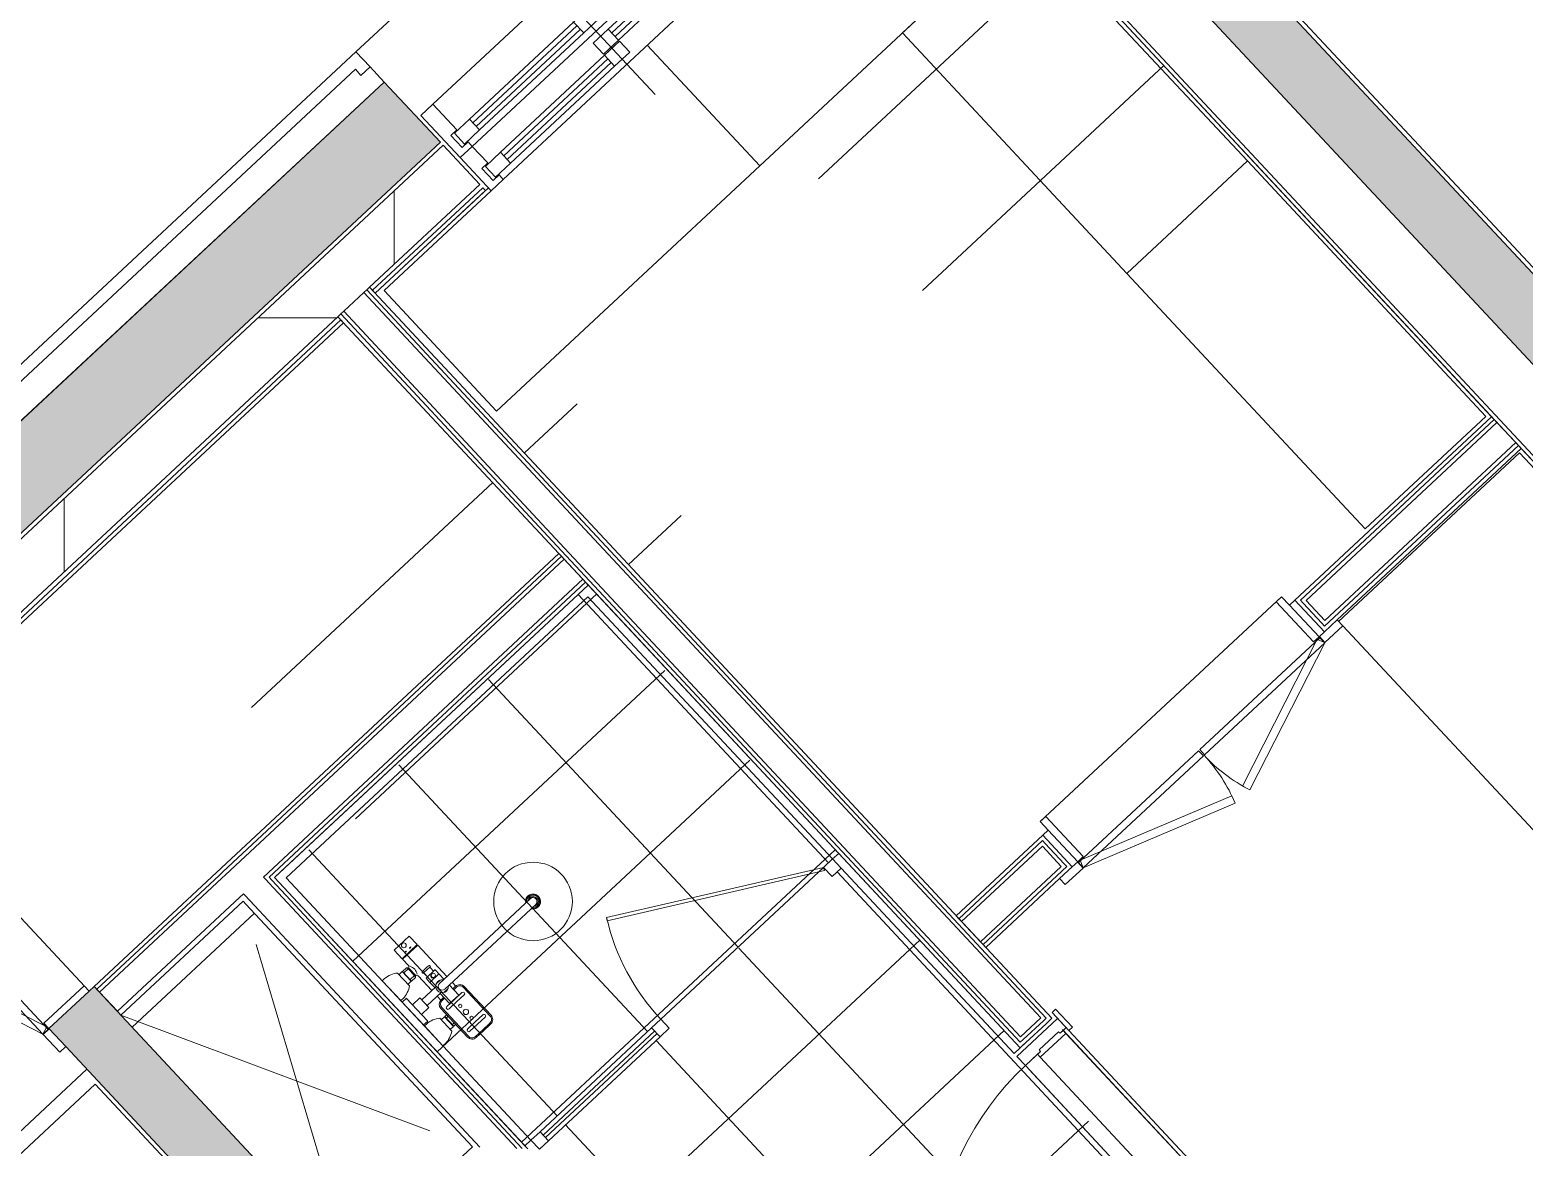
# Model space of a CAD drawing. Header units: millimetres. Extents: x -71377 to 516042, y -145869 to 441446.
# Drawn here: x 223732 to 227354, y 183436 to 186146 of the extents above; entities that cross this region are included whole.
import ezdxf

# ---------------------------------------------------------------- set-up
doc = ezdxf.new("R2010")
doc.units = ezdxf.units.MM
doc.header["$LTSCALE"] = 1000
doc.linetypes.add('_점선_S_', pattern=[1.6, 0.8, -0.8])
for name, color, linetype, lineweight in [('_ A-furn _', 6, 'Continuous', 5), ('A-door', 4, 'Continuous', 5), ('A-door-hdln', 8, 'Continuous', 5), ('A-ele-8', 8, 'Continuous', 5), ('A-fnsh', 5, 'Continuous', 5), ('A-fnsh-4', 4, 'Continuous', 5), ('A-furn', 6, 'Continuous', 5), ('A-glas', 5, 'Continuous', 5), ('A-hat', 251, 'Continuous', 5), ('A-insu', 251, 'Continuous', 5), ('A-wind', 4, 'Continuous', 5), ('A-wind-hdln', 8, 'Continuous', 5), ('A_cwall', 2, 'Continuous', 5), ('A_fnsh', 5, 'Continuous', 5), ('A_fnsh-4', 4, 'Continuous', 5), ('AA_발코니선', 4, '_점선_S_', 5), ('AA_오픈', 8, '_점선_S_', 5), ('AA_위생', 4, 'Continuous', 5), ('패밀리로 가져오기', 8, 'Continuous', 5)]:
    doc.layers.add(name, color=color, linetype=linetype, lineweight=lineweight)

# ---------------------------------------------------------------- blocks, each defined once
blk = doc.blocks.new('3D_수납가구 - 실선_ 대각선X-2308846-지반층 배치도')
at = {"layer": '_ A-furn _'}
for p, q in [((6.767919558114955e-14, 1049.999999999935), (600.0000000000015, 1049.999999999935)), ((0, 0), (0, 1034.99999999521)), ((600.0000000000015, 1049.999999999935), (600.0000000000015, -3.383959779057477e-14)), ((600.0000000000015, -3.383959779057477e-14), (0, 0))]:
    blk.add_line(p, q, dxfattribs=at)
blk = doc.blocks.new('대장2_59A_1층_rvt-4-지반층 배치도')
at = {"layer": 'A-furn', "extrusion": (0, 0, -1), "zscale": -1, "rotation": 316.9999987515239}
blk.add_blockref('3D_수납가구 - 실선_ 대각선X-2308846-지반층 배치도', (35000.33994029291, -81475.61920718703), dxfattribs=at)
blk = doc.blocks.new('3D_팬트리문 - _A_팬트리문_8X23-2183192-지반층 배치도')
at = {"layer": 'A-furn'}
for p, q in [((-24.12295168562667, 209.3080573302106), (-400.0000000000002, 72.49999999997092)), ((-393.1595971334881, 53.70614758425229), (-17.2825488191147, 190.514204914492)), ((-24.12295168562667, 209.3080573302106), (-17.28254881911468, 190.514204914492)), ((24.12295168562662, 209.3080573302312), (17.28254881911464, 190.5142049145126)), ((393.1595971334881, 53.70614758427283), (17.28254881911463, 190.5142049145126)), ((24.12295168562662, 209.3080573302312), (400.0000000000002, 72.49999999999157)), ((-460.0000000000002, 72.49999999999378), (-460.0000000000001, 52.49999999999527)), ((-401.0000000000143, 72.49999999999378), (-460.0000000000002, 72.49999999999378)), ((-401.0000000000143, 52.49999999999527), (-401.0000000000143, 72.49999999999378)), ((-2.000000000008276, 72.49999999999645), (-400.0000000000067, 72.49999999999648)), ((-400.0000000000067, 72.49999999999648), (-400.0000000000067, 55.50000000002271)), ((-400.0000000000002, 72.49999999997092), (-393.1595971334881, 53.70614758425229)), ((-2.000000000008276, 55.50000000002271), (-2.000000000008276, 72.49999999999645)), ((1.999999999991766, 72.49999999998906), (1.999999999991766, 55.5000000000249)), ((400.0000000000103, 72.49999999998907), (1.999999999991766, 72.49999999998906)), ((400.0000000000002, 72.49999999999157), (393.1595971334881, 53.70614758427283)), ((400.0000000000102, 55.50000000002488), (400.0000000000103, 72.49999999998907)), ((460.0000000000002, 72.50000000000308), (400.9999999999847, 72.50000000000308)), ((400.9999999999847, 72.50000000000308), (400.9999999999847, 52.50000000000096)), ((460.0000000000002, 52.50000000000096), (460.0000000000002, 72.50000000000308)), ((-460.0000000000001, 52.49999999999527), (-417.9999999999964, 52.49999999999527)), ((-418, 52.50000000000309), (-418, -52.49999999999687)), ((-400.0000000000002, 52.50000000000309), (-418, 52.50000000000309)), ((-400.0000000000067, 55.50000000002271), (-2.000000000008276, 55.50000000002271)), ((-382.0000000000002, 52.49999999999213), (-400.0000000000002, 52.49999999999213)), ((-400.0000000000002, -52.49999999999689), (-400.0000000000002, 52.50000000000309)), ((-382.0000000000002, -80.49999999999855), (-382.0000000000002, 52.49999999999213)), ((1.999999999991766, 55.5000000000249), (400.0000000000102, 55.50000000002488)), ((400.0000000000002, 52.49999999999889), (381.9999999999999, 52.49999999999893)), ((381.9999999999999, 52.49999999999893), (381.9999999999999, -80.49999999999679)), ((418, 52.49999999999145), (400.0000000000002, 52.49999999999145)), ((400.0000000000002, 52.49999999999145), (400.0000000000002, -52.49999999999687)), ((418, -52.49999999999683), (418, 52.49999999999145)), ((417.9999999999754, 52.50000000000096), (460.0000000000002, 52.50000000000096)), ((-418, -52.49999999999687), (-400.0000000000002, -52.49999999999689)), ((-400.0000000000002, -52.49999999999591), (-400.0000000000002, -80.49999999999858)), ((400.0000000000002, -80.49999999999683), (400.0000000000002, -52.49999999999311)), ((400.0000000000002, -52.49999999999687), (418, -52.49999999999683)), ((-400.0000000000002, -80.49999999999858), (-382.0000000000002, -80.49999999999855)), ((-400.0000000000002, -80.49999999999672), (400.0000000000002, -80.49999999999672)), ((381.9999999999999, -80.49999999999679), (400.0000000000002, -80.49999999999683))]:
    blk.add_line(p, q, dxfattribs=at)
for centre, radius, start, end in [((-400.0000000000103, 72.49999999999285), 400.0000000000021, 359.9999999999997, 19.99999999999577), ((399.999999999869, 72.49999999999022), 399.9999999998775, 160, 180)]:
    blk.add_arc(centre, radius, start, end, dxfattribs=at)
blk = doc.blocks.new('3D_세대_샤워부스문 - _A_샤워부스문_10x18-2140221-지반층 배치도')
at = {"layer": 'A-door'}
for p, q in [((83.34628195640356, 278.0717967697243), (87.34628195640352, 284.9999999999998)), ((551.0000000000006, 8.07179676972455), (83.34628195640356, 278.0717967697243)), ((555.0000000000006, 14.99999999999994), (87.34628195640349, 284.9999999999998)), ((551.0000000000006, 8.07179676972455), (555.0000000000006, 14.99999999999994))]:
    blk.add_line(p, q, dxfattribs=at)
at = {"layer": 'A-door-hdln'}
blk.add_arc((555.0000000000006, 14.99999999999994), 539.9999999999997, 150.0000000000001, 180, dxfattribs=at)
at = {"layer": 'AA_위생'}
for p, q in [((-384.9999999999988, 14.99999999999997), (-414.9999999999989, 14.99999999999997)), ((-414.9999999999989, 14.99999999999997), (-414.9999999999989, -14.99999999999997)), ((-384.9999999999988, -15.00000000000001), (-384.9999999999988, 14.99999999999997)), ((-384.9999999999993, 4.100726368502299), (-14.99999999999997, 4.100726368502327)), ((-384.9995698269572, 14.99999999999997), (-15.00000000000823, 15)), ((15.00000000000002, 15), (-15.00000000000001, 15)), ((-15.00000000000001, 15), (-15.00000000000002, -15)), ((15.00000000000001, -15), (15.00000000000002, 15)), ((585.0000000000005, 15.00000000000001), (555.0000000000005, 14.99999999999997)), ((555.0000000000005, 14.99999999999997), (555.0000000000005, -15.00000000000001)), ((585.0000000000005, -14.99999999999997), (585.0000000000005, 15.00000000000001)), ((-414.9999999999989, -14.99999999999997), (-384.9999999999988, -15.00000000000001)), ((-384.9999999999993, -4.100726368499727), (-14.99999999999997, -4.100726368499701)), ((-384.9995698269572, -14.99999999999997), (-15.00000000000823, -15)), ((-15.00000000000002, -15), (15.00000000000001, -15)), ((555.0000000000005, -15.00000000000001), (585.0000000000005, -14.99999999999997))]:
    blk.add_line(p, q, dxfattribs=at)
blk = doc.blocks.new('2D_세대_샤워수전_레인형_ - 샤워수전_레인형__dwg-1840169-지반층 배치도')
at = {"layer": '패밀리로 가져오기'}
for p, q in [((-11.30000000001743, 402.7209829994827), (-11.30000000001743, 394.3513951962814)), ((11.2999999999884, 402.7209829994827), (11.29999999998836, 394.3513951962814)), ((-57.08702653672662, 109.3981898803904), (-55.36840286268851, 109.3981898803904)), ((-41, 82.39818988039045), (-40.99999999999999, 111.3981898803904)), ((-40.50000000000001, 111.8981898803904), (-9.449999999924318, 111.8981898803904)), ((22.3670345360006, 121.8981898803904), (9.500000000000014, 121.8981898803904)), ((22.33366408306756, 120.8981898803904), (22.33366408306757, 111.8981898803904)), ((25.33366408300934, 120.8981898803904), (25.33366408300935, 111.8981898803904)), ((132.3336640830094, 135.8981898803904), (37.33366408306757, 135.8981898803904)), ((132.3336640830094, 132.8981898803904), (37.33366408306755, 132.8981898803904)), ((-57.08702653672662, 84.39818988039043), (-55.36840286268851, 84.39818988039043)), ((-54.38238956552231, 87.23152321338421), (-54.3823895655223, 106.5648565468728)), ((-52.41036297110257, 106.8981898803904), (-40.99999999999999, 106.8981898803904)), ((-52.41036297110259, 86.89818988039042), (-40.99999999999999, 86.89818988039042)), ((-38.99999999999999, 97.56949525178061), (-38.99999999999999, 99.56949525186792)), ((-28.99999999999999, 99.56949525186792), (-28.99999999999999, 97.56949525178061)), ((-13.99999999999999, 103.5502572282858), (-14, 90.24612253249506)), ((-9.499999999999998, 38.5), (-9.500000000000002, 84.65074116628968)), ((9.500000000000004, 38.5), (9.500000000000005, 84.65074116628968)), ((14, 103.5502572282858), (14.00000000000002, 90.24612253249506)), ((22.33366408306756, 72.89818988039042), (22.33366408306756, 81.89818988039042)), ((25.33366408300936, 72.89818988039042), (25.33366408300936, 81.89818988039043)), ((-97.05114543371019, 40.00000000000001), (-54.651145433716, 40)), ((-61.90114543359959, 65.70000000018626), (-89.90114543371601, 65.70000000018626)), ((-88.79376077602501, 66.89664543507388), (-62.35276077591697, 66.89664543507388)), ((-88.79376077602501, 65.89664543507388), (-62.35276077591698, 65.89664543507388)), ((-86.85114543361124, 51.39999999987777), (-86.85114543361124, 65.70000000018626)), ((-85.85114543361122, 50.39999999987777), (-85.85114543361124, 51.39999999987778)), ((-65.85114543361125, 50.39999999987778), (-65.85114543361124, 51.39999999987778)), ((-64.85114543361124, 51.39999999987777), (-64.85114543361124, 65.70000000018625)), ((-9.499999999999993, 71.89818988039043), (-58.35276077591696, 71.89818988039042)), ((22.36703453600058, 71.89818988039042), (9.500000000000002, 71.89818988039043)), ((132.3336640830094, 60.89818988039043), (37.33366408306756, 60.8981898803904)), ((132.3336640830094, 57.89818988039043), (37.33366408306757, 57.8981898803904)), ((95.34885456628399, 39.99999999999999), (52.94885456628981, 39.99999999999999)), ((63.14885456638876, 51.39999999987775), (63.14885456638876, 57.89818988039041)), ((64.14885456638876, 50.39999999987776), (64.14885456638876, 51.39999999987775)), ((84.14885456638876, 50.39999999987776), (84.14885456638876, 51.39999999987776)), ((85.14885456638876, 51.39999999987776), (85.14885456638875, 57.89818988039041)), ((37.00000000000001, 14), (-37, 13.99999999999999))]:
    blk.add_line(p, q, dxfattribs=at)
at = {"layer": '패밀리로 가져오기', "flags": 128}
for points in [[(-9.49999999999999, 96.89818988039043), (-9.500000000000005, 156.4406407167844), (-9.500000000000005, 398.536189097882)], [(9.500000000000005, 96.89818988039042), (9.49999999999999, 156.4406407167844), (9.500000000000039, 398.536189097882)], [(-9.49999999999998, 121.8981898803904), (-113.3511454336112, 121.8981898803904), (-113.3511454336112, 71.89818988039043), (-92.79376077611232, 71.89818988039043)], [(-9.449999999924326, 81.89818988039042), (-26.99999999999999, 81.8981898803904), (-27, 111.8981898803904)], [(9.499999999999998, 111.8981898803904), (43.01499999998487, 111.8981898803904), (43.01499999998489, 81.89818988039042), (9.50000000000001, 81.8981898803904)], [(43.83366408300935, 71.89818988039042), (43.83366408300936, 96.89818988039043), (43.83366408300937, 121.8981898803904)], [(51.83366408300936, 71.89818988039042), (51.83366408300935, 96.89818988039042), (51.83366408300937, 121.8981898803904)], [(117.8336640830676, 71.8981898803904), (117.8336640830676, 96.89818988039042), (117.8336640830676, 121.8981898803904)], [(125.8336640830094, 71.8981898803904), (125.8336640830094, 96.89818988039042), (125.8336640830094, 121.8981898803904)], [(144.3336640830676, 72.8981898803904), (144.3336640830676, 96.89818988039042), (144.3336640830676, 120.8981898803904)], [(147.3336640830094, 72.8981898803904), (147.3336640830094, 96.89818988039043), (147.3336640830094, 120.8981898803904)], [(-29, 81.89818988039042), (-26.99999999999999, 81.8981898803904), (-40.5, 81.89818988039042)], [(-91.85114543361125, 40.00000000000001), (-91.85114543361125, 50.39999999987778), (-59.85114543361124, 50.39999999987777), (-59.85114543361123, 40.00000000000001)], [(-88.79376077602501, 65.70000000018625), (-88.79376077602501, 67.89664543507388), (-62.35276077591698, 67.89664543507388), (-62.35276077591698, 65.70000000018626)], [(16, 14), (16, 38.5), (-16, 38.5), (-16, 14)], [(90.14885456638876, 57.89818988039042), (90.14885456638876, 51.39999999987776), (58.14885456638877, 51.39999999987777), (58.14885456638876, 57.89818988039041)], [(90.14885456638876, 39.99999999999999), (90.14885456638876, 50.39999999987776), (58.14885456638877, 50.39999999987777), (58.14885456638876, 39.99999999999999)], [(-108.8511454336112, 8), (-108.8511454336112, 0), (-42.85114543361124, 0), (-42.85114543361124, 8.000000000000007)], [(38, 13), (38, 0), (-38, 0), (-38, 13)], [(107.1488545663888, 7.999999999999992), (107.1488545663888, 0), (41.14885456638876, 0), (41.14885456638876, 7.999999999999994)]]:
    blk.add_lwpolyline(points, dxfattribs=at)
for points in [[(-114.8511454336113, 71.89818988039042), (-114.8511454336113, 121.8981898803904), (-143.3511454336112, 121.8981898803904), (-143.3511454336112, 71.89818988039043)], [(-122.2066063033999, 102.8981898803904), (-121.2066063033999, 106.8981898803904), (-120.2066063035163, 102.8981898803904)], [(-122.2066063033999, 90.89818988039043), (-121.2066063033999, 86.89818988039043), (-120.2066063035163, 90.89818988039043)], [(-91.85114543361125, 64.20000000018626), (-91.85114543361125, 51.39999999987778), (-59.85114543361124, 51.39999999987778), (-59.85114543361124, 64.20000000018628), (-61.35114543361123, 65.70000000018625), (-90.35114543361125, 65.70000000018626)]]:
    blk.add_lwpolyline(points, close=True, dxfattribs=at)
at = {"layer": '패밀리로 가져오기'}
for centre, radius in [((0, 398.536189097882), 95.25000000000013), ((-135.8999999999942, 96.89818988039045), 5.999999999999983), ((-33.99999999999999, 99.56949525186793), 4.999999999999985), ((64.83366408300935, 96.89818988039043), 4.000000000000017), ((84.83366408300935, 96.89818988039043), 6.500000000000015), ((104.8336640830094, 96.89818988039043), 4)]:
    blk.add_circle(centre, radius, dxfattribs=at)
for centre, radius, start, end in [((0, 398.536189097882), 18.19999999999983, 301.4650270673162, 238.5349729326834), ((0, 398.536189097882), 17.49999999999998, 302.8783495663758, 237.1216504336238), ((0, 398.536189097882), 15.30000000000021, 308.3829858277738, 231.6170141722258), ((0, 398.536189097882), 12.04999999999929, 322.0345389630933, 217.9654610369061), ((0, 398.536189097882), 9.500000000001839, 1.717499527990299e-13, 180.0000000000005), ((-116.3521201349213, 121.4142662723898), 3.000974701191495, 300.0000000112149, 0), ((-57.08702653672661, 108.3981898803904), 0.9999999999999991, 90.0000000000002, 169.3106555670361), ((-55.36840286268851, 108.3981898803904), 1.000000000000002, 9.594068217683, 90), ((-40.5, 111.3981898803904), 0.4999999999999915, 90.0000000000004, 180.0000000000004), ((0, 96.89818988039043), 15.50000000000069, 127.7997224254523, 52.20027757454736), ((37.33366408306756, 120.8981898803904), 14.99999999999997, 89.9999999999999, 180.0000000000001), ((37.33366408306756, 120.8981898803904), 11.99999999999999, 90.00000000000001, 180.0000000000001), ((47.83366408300938, 121.8981898803904), 3.999999999999993, 0, 180), ((121.8336640830676, 121.8981898803904), 3.99999999999998, 359.9999999999994, 180.0000000000002), ((132.3336640830094, 120.8981898803904), 15.00000000000002, 359.9999999999996, 90.00000000000006), ((132.3336640830094, 120.8981898803904), 12.00000000000004, 359.9999999999996, 90.0000000000001), ((-116.3521201349213, 72.38211348789629), 3.000974701191495, 0, 59.99999998878535), ((-75.57837394121454, 50.88423799347949), 25.64525022496746, 58.48632316222375, 120.9379798025123), ((3.837106612802019, 96.89818988039043), 62.99999999999998, 169.310655567037, 190.6893444329626), ((-57.08702653672662, 85.39818988039042), 1.000000000000004, 190.6893444329631, 270.0000000000009), ((-55.36840286268852, 85.39818988039042), 0.9999999999999966, 269.9999999999998, 350.4059317823167), ((-52.41036297110259, 108.8981898803904), 2, 189.5940682176832, 270.0000000000002), ((-52.41036297110259, 84.89818988039042), 1.999999999999993, 89.9999999999998, 170.405931782317), ((-40.5, 82.39818988039043), 0.5, 180, 269.9999999999996), ((-33.99999999999999, 97.56949525178061), 4.999999999999886, 180.0000000000003, 359.9999999999996), ((0, 96.89818988039043), 9.500000000000021, 180.0000000000004, 359.9999999999996), ((37.33366408306757, 72.89818988039042), 15.00000000000001, 180.0000000000003, 270.0000000000001), ((37.33366408306757, 72.89818988039042), 12.00000000000003, 180.0000000000003, 270), ((132.3336640830094, 72.89818988039042), 15, 269.9999999999999, 5.724998426634331e-14), ((132.3336640830094, 72.89818988039042), 11.99999999999997, 269.9999999999999, 0), ((-51.65353735370444, 5.084007020574064), 57.27189000825901, 142.4355662199818, 177.0815288274644), ((-92.79376077611232, 67.89818988039043), 3.999999999999993, 359.9999999999996, 89.9999999999999), ((-58.35276077591696, 67.89818988039042), 4, 90.00000000000001, 180), ((-100.048753513518, 5.084007020574068), 57.27189000825894, 2.918471172535622, 37.56443378001811), ((98.34646264629555, 5.084007020574052), 57.271890008259, 142.4355662199818, 177.0815288274644), ((47.83366408300936, 71.89818988039042), 4.000000000000001, 180.0000000000001, 359.9999999999996), ((49.95124648648198, 5.08400702057406), 57.27189000825894, 2.918471172535612, 37.5644337800181), ((121.8336640830676, 71.8981898803904), 4.000000000000007, 180.0000000000003, 359.9999999999996), ((-37, 13), 0.9999999999999978, 89.9999999999998, 180.0000000000002), ((37, 13), 0.9999999999999957, 359.9999999999996, 89.9999999999999)]:
    blk.add_arc(centre, radius, start, end, dxfattribs=at)
blk = doc.blocks.new('2D_세대_샤워수전_레인형_ - 2D_세대_샤워수전_레인형_-1840170-지반층 배치도')
blk.add_blockref('2D_세대_샤워수전_레인형_ - 샤워수전_레인형__dwg-1840169-지반층 배치도', (0, 0))
blk = doc.blocks.new('3D_수납가구 - 실선_ 대각선X-2308847-지반층 배치도')
at = {"layer": '_ A-furn _'}
for p, q in [((0, 847.5000000000068), (399.9999999999999, 847.5000000000069)), ((0, 0), (0, 847.5000000000068)), ((399.9999999999999, 847.5000000000069), (399.9999999999999, 0)), ((400, 0), (0, 0))]:
    blk.add_line(p, q, dxfattribs=at)
blk = doc.blocks.new('3D_수납가구 - 실선_ 대각선X-2308848-지반층 배치도')
at = {"layer": '_ A-furn _'}
for p, q in [((-6.767919558114955e-14, 872.5000000000201), (399.9999999999999, 872.5000000000202)), ((0, 0), (-6.767919558114955e-14, 872.5000000000201)), ((399.9999999999999, 490.0000000003724), (399.9999999999999, 0)), ((400, 0), (0, 0))]:
    blk.add_line(p, q, dxfattribs=at)
blk = doc.blocks.new('3D_수납가구 - 실선_ 대각선X-V24-지반층 배치도')
at = {"layer": '_ A-furn _'}
for p, q in [((-6.767919558114955e-14, 872.5000000000201), (399.9999999999999, 872.5000000000202)), ((0, 0), (-6.767919558114955e-14, 872.5000000000201)), ((399.9999999999999, 872.5000000000202), (399.9999999999999, 517.5000000049671)), ((400, 0), (0, 0))]:
    blk.add_line(p, q, dxfattribs=at)
blk = doc.blocks.new('3D_수납가구 - 실선_ 대각선X-2308849-지반층 배치도')
at = {"layer": '_ A-furn _'}
for p, q in [((6.767919558114955e-14, 797.4999999999825), (399.9999999999999, 797.4999999999825)), ((0, 0), (6.767919558114955e-14, 797.4999999999825)), ((399.9999999999999, 797.4999999999825), (399.9999999999999, 0)), ((400, 0), (0, 0))]:
    blk.add_line(p, q, dxfattribs=at)
blk = doc.blocks.new('3D_주방_아일랜드식탁 - _A_주방_아일랜드_11X7-1959760-지반층 배치도')
at = {"layer": 'A-furn'}
for p, q in [((-348.8351833566197, 163.4132399146711), (751.16481664338, 163.4130656329214)), ((-348.8351833566197, -536.5868153540558), (-348.8351833566197, 163.4132399146711)), ((751.16481664338, 163.4130656329214), (751.16481664338, -536.5868153540557)), ((751.16481664338, -536.5868153540557), (-348.8351833566197, -536.5868153540558))]:
    blk.add_line(p, q, dxfattribs=at)
blk = doc.blocks.new('세대외여닫이문 - _A_ABS_7_5X21_욕실2-V43-지반층 배치도')
at = {"layer": 'A-door'}
for p, q in [((-395.0000000000334, 74.4999999999901), (-335.0000000000362, 74.49999999999031)), ((-395.0000000000333, 62.49999999999012), (-395.0000000000334, 74.4999999999901)), ((-335.0000000000362, 74.49999999999031), (-335.0000000000361, 62.49999999999029)), ((334.9999999999766, 74.49999999999244), (394.9999999999793, 74.49999999999264)), ((334.9999999999767, 62.49999999999248), (334.9999999999766, 74.49999999999244)), ((394.9999999999793, 74.49999999999264), (394.9999999999793, 62.49999999999266)), ((-335.0000000000361, 62.49999999999029), (-395.0000000000333, 62.49999999999012)), ((-375.0000000000083, 62.49999999999005), (-345.0000000000246, 62.49999999999007)), ((-375.0000000000083, -72.50000000000986), (-375.0000000000083, 62.49999999999005)), ((-350.0000000000221, 42.49999999996983), (-350.0000000000221, -22.50000000002964)), ((-345.0000000000246, 42.49999999996983), (-350.0000000000221, 42.49999999996983)), ((-350.0000000000214, 42.49999999996912), (-345.0000000000247, 42.49999999996912)), ((-350.0000000000214, -22.50000000002967), (-350.0000000000214, 42.49999999996912)), ((-345.0000000000246, 62.49999999999007), (-345.0000000000246, 42.49999999996983)), ((-345.0000000000247, 42.49999999996912), (-345.0000000000247, 52.49999999996742)), ((-345.0000000000247, 52.49999999996742), (-335.0000000000133, 52.49999999996744)), ((-335.0000000000133, 52.49999999996744), (-335.0000000000133, -32.50000000000955)), ((394.9999999999793, 62.49999999999266), (334.9999999999767, 62.49999999999248)), ((334.9999999999918, 52.49999999996742), (344.9999999999886, 52.49999999996742)), ((334.9999999999918, -32.50000000000955), (334.9999999999918, 52.49999999996742)), ((344.9999999999886, 62.49999999999005), (374.9999999999916, 62.49999999999005)), ((344.9999999999886, 42.49999999996782), (344.9999999999886, 62.49999999999005)), ((344.9999999999886, 52.49999999996742), (344.9999999999886, 42.49999999996744)), ((344.9999999999886, 42.49999999996744), (349.9999999999886, 42.49999999996743)), ((349.9999999999882, 42.4999999999678), (344.9999999999886, 42.49999999996782)), ((349.9999999999886, 42.49999999996743), (349.9999999999886, -22.50000000002967)), ((349.9999999999882, -22.5000000000297), (349.9999999999882, 42.4999999999678)), ((374.9999999999916, 62.49999999999005), (374.9999999999916, -72.50000000000988)), ((374.9999999999916, 52.49999999994211), (419.9999999999917, 52.49999999994211)), ((374.9999999999916, -72.50000000000988), (374.9999999999916, 52.49999999994211)), ((-350.0000000000221, -22.50000000002964), (-345.0000000000246, -22.50000000002957)), ((-345.0000000000247, -22.50000000002964), (-350.0000000000214, -22.50000000002967)), ((-345.0000000000246, -22.50000000002957), (-345.0000000000247, -72.50000000000985)), ((-345.0000000000247, -32.50000000000956), (-345.0000000000247, -22.50000000002964)), ((-335.0000000000133, -32.50000000000955), (-345.0000000000247, -32.50000000000956)), ((344.9999999999886, -32.50000000000953), (334.9999999999918, -32.50000000000955)), ((344.9999999999887, -22.50000000002964), (344.9999999999886, -32.50000000000953)), ((349.9999999999886, -22.50000000002967), (344.9999999999887, -22.50000000002964)), ((344.9999999999887, -22.50000000002964), (349.9999999999882, -22.5000000000297)), ((344.9999999999886, -72.50000000000986), (344.9999999999887, -22.50000000002964)), ((305.1522120763183, -69.01377029010321), (245.0147495804331, -756.3881119734076)), ((305.1522120763183, -69.01377029010321), (344.9999999999881, -72.50000000000956)), ((-345.0000000000247, -72.50000000000985), (-375.0000000000083, -72.50000000000986)), ((344.9999999999881, -72.50000000000956), (284.8625375041028, -759.874341683314)), ((374.9999999999916, -72.50000000000988), (344.9999999999886, -72.50000000000986)), ((419.9999999999917, -72.50000000000988), (374.9999999999916, -72.50000000000988)), ((245.0147495804331, -756.3881119734076), (284.8625375041028, -759.874341683314))]:
    blk.add_line(p, q, dxfattribs=at)
at = {"layer": 'A-door-hdln'}
for p, q in [((-350.0000000000221, 42.49999999996983), (-345.0000000000246, 42.49999999996983)), ((-345.0000000000247, 42.49999999996912), (-350.0000000000214, 42.49999999996912)), ((-345.0000000000246, 42.49999999996983), (-345.0000000000246, 62.49999999999007)), ((-345.0000000000247, 52.49999999996742), (-345.0000000000247, 42.49999999996912)), ((-335.0000000000133, 52.49999999996744), (-345.0000000000247, 52.49999999996742)), ((-335.0000000000361, 62.49999999999278), (334.9999999999767, 62.49999999999276)), ((-335.0000000000136, 52.49999999996746), (334.9999999999917, 52.49999999996742)), ((344.9999999999886, 52.49999999996742), (334.9999999999918, 52.49999999996742)), ((344.9999999999886, 62.49999999999007), (344.9999999999886, 42.49999999996782)), ((349.9999999999886, 42.49999999996743), (344.9999999999886, 42.49999999996744)), ((344.9999999999886, 42.49999999996782), (349.9999999999882, 42.4999999999678)), ((419.9999999999917, -72.50000000000988), (374.9999999999916, 52.49999999994215)), ((-345.0000000000246, -22.50000000002957), (-350.0000000000221, -22.50000000002964)), ((-350.0000000000214, -22.50000000002967), (-345.0000000000247, -22.50000000002964)), ((-345.0000000000246, -32.50000000000953), (-345.0000000000246, -22.50000000002957)), ((-345.0000000000247, -22.50000000002964), (-345.0000000000247, -32.50000000000956)), ((-345.0000000000247, -72.50000000000988), (-345.0000000000247, -32.50000000000956)), ((-345.0000000000247, -32.50000000000956), (-335.0000000000133, -32.50000000000955)), ((-335.0000000000139, -32.49999999999351), (334.9999999999916, -32.49999999999349)), ((334.9999999999918, -32.50000000000955), (344.9999999999886, -32.50000000000953)), ((344.9999999999887, -22.50000000002964), (349.9999999999886, -22.50000000002967)), ((344.9999999999886, -32.50000000000953), (344.9999999999887, -22.50000000002964)), ((344.9999999999887, -22.50000000002964), (344.9999999999886, -32.50000000000953)), ((349.9999999999882, -22.5000000000297), (344.9999999999887, -22.50000000002964)), ((344.9999999999886, -32.50000000000953), (344.9999999999886, -72.50000000000986)), ((-345.0000000000246, -72.50000000000607), (344.9999999999886, -72.50000000000608)), ((192.2155271147412, -671.4631915612084), (207.90356080932, -492.1481459046944)), ((207.90356080932, -492.1481459046944), (227.8274547711548, -493.8912607596475)), ((227.8274547711548, -493.8912607596475), (213.8825359315292, -653.2824124543267)), ((347.370818542164, -504.3499498893667), (333.4258997025385, -663.741101584046)), ((367.2947125039989, -506.0930647443199), (347.370818542164, -504.3499498893667)), ((351.6066788094202, -685.4081104008338), (367.2947125039989, -506.0930647443197)), ((240.2821471643752, -695.7448726604264), (245.5114917292347, -635.9731907749217)), ((245.5114917292347, -635.9731907749217), (255.4734387101522, -636.8447482023984)), ((255.4734387101523, -636.8447482023983), (250.2440941452927, -696.6164300879028)), ((295.3212266338219, -640.3309779123045), (290.0918820689624, -700.1026597978092)), ((305.2831736147394, -641.2025353397812), (295.3212266338219, -640.3309779123047)), ((300.0538290498799, -700.974217225286), (305.2831736147393, -641.2025353397811)), ((242.0252620193285, -675.8209786985913), (192.2155271147412, -671.4631915612082)), ((213.8825359315292, -653.2824124543267), (243.7683768742816, -655.8970847367564)), ((301.796943904833, -681.0503232634509), (351.6066788094202, -685.4081104008338)), ((333.4258997025385, -663.741101584046), (303.5400587597861, -661.1264293016162)), ((250.2440941452927, -696.6164300879028), (240.2821471643752, -695.7448726604264)), ((290.0918820689624, -700.1026597978092), (300.0538290498799, -700.974217225286))]:
    blk.add_line(p, q, dxfattribs=at)
blk.add_arc((344.9999999999881, -72.50000000000969), 690.0000000000007, 179.9999999999999, 264.9999999999996, dxfattribs=at)
blk = doc.blocks.new('3D_팬트리문 - _A_팬트리문_7_5X23-2145589-지반층 배치도')
at = {"layer": 'A-furn'}
for p, q in [((-22.61526720527485, 198.2575537470681), (-375.0000000000001, 69.99999999996842)), ((-22.61526720527485, 198.2575537470681), (-15.77486433876288, 179.4637013313495)), ((22.6152672052749, 198.2575537470894), (15.77486433876293, 179.4637013313707)), ((22.6152672052749, 198.2575537470894), (375.0000000000001, 69.99999999998973)), ((-368.1595971334881, 51.20614758424975), (-15.77486433876283, 179.4637013313495)), ((368.1595971334881, 51.20614758427104), (15.7748643387629, 179.4637013313707)), ((-435.0000000000002, 69.9999999999938), (-435.0000000000002, 49.99999999999527)), ((-376.0000000000142, 69.999999999992), (-435.0000000000002, 69.9999999999938)), ((-435.0000000000002, 49.99999999999527), (-376.0000000000142, 49.99999999999527)), ((-376.0000000000142, 49.99999999999527), (-376.0000000000142, 69.999999999992)), ((-2.000000000008276, 69.99999999999334), (-375.0000000000067, 69.99999999999336)), ((-375.0000000000067, 69.99999999999336), (-375.0000000000067, 53.00000000001959)), ((-375.0000000000001, 69.99999999996842), (-368.1595971334881, 51.20614758424975)), ((-375.0000000000067, 53.00000000001959), (-2.000000000008276, 53.00000000001959)), ((-375.0000000000001, 49.99999999999212), (-375, -82.9999999999985)), ((-357.0000000000003, 49.99999999999216), (-375.0000000000001, 49.99999999999212)), ((-357.0000000000003, -82.99999999999852), (-357.0000000000003, 49.99999999999216)), ((-2.000000000008276, 53.00000000001959), (-2.000000000008276, 69.99999999999334)), ((1.999999999991762, 69.99999999998593), (1.999999999991758, 53.00000000002177)), ((375.0000000000102, 69.99999999998595), (1.999999999991762, 69.99999999998593)), ((1.999999999991758, 53.00000000002177), (375.0000000000102, 53.00000000002183)), ((375.0000000000002, 49.99999999999896), (357, 49.99999999999896)), ((357, 49.99999999999896), (357, -82.99999999999675)), ((375.0000000000001, 69.99999999998973), (368.1595971334881, 51.20614758427104)), ((375.0000000000102, 53.00000000002183), (375.0000000000102, 69.99999999998595)), ((375.0000000000002, -82.99999999999676), (375.0000000000002, 49.99999999999896)), ((435.0000000000002, 70.0000000000031), (375.9999999999847, 70.00000000000308)), ((375.9999999999847, 70.00000000000308), (375.9999999999846, 50.00000000000088)), ((375.9999999999846, 50.00000000000088), (435.0000000000003, 50.00000000000102)), ((435.0000000000003, 50.00000000000102), (435.0000000000002, 70.0000000000031)), ((-375, -82.9999999999985), (-357.0000000000003, -82.99999999999852)), ((-375.0000000000002, -82.99999999999667), (375, -82.99999999999665)), ((357, -82.99999999999675), (375.0000000000002, -82.99999999999676))]:
    blk.add_line(p, q, dxfattribs=at)
for centre, radius, start, end in [((-375.0000000000102, 69.99999999999085), 375.0000000000022, 4.342517325091504e-15, 19.99999999999578), ((374.9999999998687, 69.99999999998847), 374.9999999998772, 160, 180)]:
    blk.add_arc(centre, radius, start, end, dxfattribs=at)
blk = doc.blocks.new('미서기창__이중창_ - _A_PW_9X11-2151469-지반층 배치도')
at = {"layer": 'A-glas'}
for p, q in [((24.99999999889611, 95.99999999996952), (369.9999999990006, 95.99999999996949)), ((24.99999999889611, 84.00000000004154), (369.9999999990006, 84.00000000004157)), ((-370.0000000012257, 55.99999999998192), (-25.00000000112713, 55.99999999998192)), ((-370.0000000012256, 44.00000000005395), (-25.00000000112713, 44.00000000005395)), ((24.99999999889615, -13.99999999996751), (369.9999999990026, -13.99999999996751)), ((24.99999999889615, -25.99999999989548), (369.9999999990026, -25.99999999989548)), ((-370.0000000012242, -53.99999999995842), (-25.00000000112714, -53.99999999995842)), ((-370.0000000012242, -66.00000000002332), (-25.00000000112714, -66.0000000000233))]:
    blk.add_line(p, q, dxfattribs=at)
at = {"layer": 'A-wind'}
for p, q in [((-450.0000000000074, 14.99999999997392), (-450.0000000000074, 155.0000000000081)), ((-450.0000000000074, 155.0000000000081), (-409.9999999986561, 155.0000000000081)), ((-409.9999999986561, 155.0000000000081), (-409.9999999986561, 70.00000000007938)), ((410.0000000008582, 155.0000000000081), (449.9999999999922, 155.0000000000081)), ((410.0000000008582, 110.0000000000703), (410.0000000008582, 155.0000000000081)), ((449.9999999999922, 155.0000000000081), (449.9999999999922, 14.99999999997392)), ((429.9999999989178, 110.0000000000703), (410.0000000008582, 110.0000000000703)), ((429.9999999989178, 70.00000000104963), (429.9999999989178, 110.0000000000703)), ((-25.00000000112717, 108.0000000000361), (24.9999999988961, 108.0000000000361)), ((-25.00000000112716, 72.00000000094522), (-25.00000000112717, 108.0000000000361)), ((24.9999999988961, 108.0000000000361), (24.99999999889611, 72.00000000094522)), ((369.9999999990006, 108.0000000000361), (419.999999999024, 108.0000000000361)), ((369.9999999990006, 72.0000000009452), (369.9999999990006, 108.0000000000361)), ((419.999999999024, 108.0000000000361), (419.999999999024, 72.00000000094522)), ((-409.9999999986561, 70.00000000007938), (-430.0000000011426, 70.00000000007938)), ((-430.0000000011426, 70.00000000007938), (-430.0000000011426, 30.00000000009176)), ((-420.0000000012491, 68.0000000000485), (-370.0000000012256, 68.0000000000485)), ((-420.0000000012491, 31.99999999998741), (-420.0000000012491, 68.0000000000485)), ((-370.0000000012256, 68.0000000000485), (-370.0000000012256, 31.99999999998738)), ((24.99999999889611, 72.00000000094522), (-25.00000000112716, 72.00000000094522)), ((-25.00000000112716, 68.0000000000485), (24.99999999889613, 68.0000000000485)), ((-25.00000000112716, 31.99999999998738), (-25.00000000112716, 68.0000000000485)), ((24.99999999889613, 68.0000000000485), (24.99999999889613, 31.99999999998738)), ((419.999999999024, 72.00000000094522), (369.9999999990006, 72.0000000009452)), ((410.0000000003047, 14.99999999997392), (410.0000000003047, 70.00000000104963)), ((410.0000000003047, 70.00000000104963), (429.9999999989178, 70.00000000104963)), ((-409.9999999986549, 14.99999999997392), (-450.0000000000074, 14.99999999997392)), ((-450.0000000000074, 14.99999999997392), (-450.0000000000074, -94.99999999999167)), ((-430.0000000011426, 30.00000000009176), (-409.9999999986549, 30.00000000009179)), ((-370.0000000012256, 31.99999999998738), (-420.0000000012491, 31.99999999998741)), ((-409.9999999986549, 30.00000000009179), (-409.9999999986549, 14.99999999997392)), ((-409.9999999986549, -39.99999999999626), (-409.9999999986549, 14.99999999997392)), ((24.99999999889613, 31.99999999998738), (-25.00000000112716, 31.99999999998738)), ((449.9999999999922, 14.99999999997392), (410.0000000003047, 14.99999999997392)), ((410.0000000003047, -5.346656450910814e-12), (410.0000000003047, 14.99999999997392)), ((449.9999999999922, 14.99999999997392), (449.9999999999922, -94.9999999999917)), ((-25.00000000112713, -1.999999999900937), (24.99999999889615, -1.999999999900937)), ((-25.00000000112713, -37.99999999996206), (-25.00000000112713, -1.999999999900937)), ((24.99999999889615, -1.999999999900937), (24.99999999889615, -37.99999999996206)), ((369.9999999990025, -1.999999999900937), (419.9999999990255, -1.999999999900937)), ((369.9999999990026, -37.99999999996206), (369.9999999990025, -1.999999999900937)), ((430.0000000000282, -5.380496048701389e-12), (410.0000000003047, -5.346656450910814e-12)), ((419.9999999990255, -1.999999999900937), (419.9999999990256, -37.99999999996209)), ((430.0000000000282, -39.99999999999626), (430.0000000000282, -5.380496048701389e-12)), ((-430.0000000011415, -79.99999999998546), (-430.0000000011415, -39.99999999999626)), ((-430.0000000011415, -39.99999999999626), (-409.9999999986549, -39.99999999999626)), ((-420.0000000012479, -42.00000000003042), (-370.0000000012242, -42.00000000003045)), ((-420.0000000012478, -77.99999999995124), (-420.0000000012479, -42.00000000003042)), ((-370.0000000012242, -42.00000000003045), (-370.0000000012242, -77.99999999995127)), ((24.99999999889615, -37.99999999996206), (-25.00000000112713, -37.99999999996206)), ((-25.00000000112713, -42.00000000003045), (24.99999999889615, -42.00000000003045)), ((-25.00000000112714, -77.99999999995127), (-25.00000000112713, -42.00000000003045)), ((24.99999999889615, -42.00000000003045), (24.99999999889615, -77.99999999995127)), ((419.9999999990256, -37.99999999996209), (369.9999999990026, -37.99999999996206)), ((410.0000000003059, -94.99999999999167), (410.0000000003058, -39.99999999999618)), ((410.0000000003058, -39.99999999999618), (430.0000000000282, -39.99999999999626)), ((-450.0000000000074, -94.99999999999167), (-409.9999999986539, -94.99999999999163)), ((-409.9999999986539, -79.99999999998546), (-430.0000000011415, -79.99999999998546)), ((-370.0000000012242, -77.99999999995127), (-420.0000000012478, -77.99999999995124)), ((-409.9999999986539, -94.99999999999163), (-409.9999999986539, -79.99999999998546)), ((24.99999999889615, -77.99999999995127), (-25.00000000112714, -77.99999999995127)), ((449.9999999999922, -94.9999999999917), (410.0000000003059, -94.99999999999167))]:
    blk.add_line(p, q, dxfattribs=at)
at = {"layer": 'A-wind-hdln'}
for p, q in [((-6.463363177999782e-12, 255.0000000010282), (-6.480282976895069e-12, -195.0000000000113)), ((-409.9999999986561, 155.0000000000081), (410.0000000008582, 155.0000000000081)), ((24.9999999988961, 108.0000000000361), (369.9999999990006, 108.0000000000361)), ((-370.0000000012256, 68.0000000000485), (-25.00000000112713, 68.0000000000485)), ((24.99999999889611, 72.00000000094522), (369.9999999990006, 72.0000000009452)), ((410.0000000003047, 14.99999999997392), (-409.9999999986549, 14.99999999997392)), ((-370.0000000012256, 31.99999999998738), (-25.00000000112713, 31.99999999998738)), ((24.99999999889615, -1.999999999900937), (369.9999999990025, -1.999999999900937)), ((-370.0000000012242, -42.00000000003045), (-25.00000000112713, -42.00000000003045)), ((24.99999999889615, -37.99999999996206), (369.9999999990026, -37.99999999996206)), ((410.0000000003059, -94.99999999999167), (-409.9999999986538, -94.9999999999917)), ((-370.0000000012242, -77.99999999995127), (-25.00000000112713, -77.99999999995127))]:
    blk.add_line(p, q, dxfattribs=at)
blk = doc.blocks.new('대장2_59A_1층_rvt-5-지반층 배치도')
at = {"layer": 'A-hat'}
h = blk.add_hatch(dxfattribs=at)
h.set_pattern_fill('FP_45', color=256, style=0, pattern_type=2)
h.set_pattern_definition([(0, (-96985.918, -23353.236), (0, 800), []), (90, (-96985.918, -23353.236), (-800, 4.898587196589413e-14), [])])
h.paths.add_polyline_path([(-39698.24594078091, -82991.93652813497), (-38133.14905111788, -81532.46000349769), (-38221.80883999773, -81437.38402421912), (-39786.90572966074, -82896.86054885639), (-39702.57642413841, -82987.29265348599)])
h.paths.add_polyline_path([(-37460.30365930017, -80905.02149757888), (-37101.94035278853, -80570.84229333952), (-37190.60014166836, -80475.76631406094), (-37548.96344818, -80809.94551830032)])
h = blk.add_hatch(dxfattribs=at)
h.set_pattern_fill('FP_114', color=256, style=0, pattern_type=2)
h.set_pattern_definition([(223, (-37958.836, -83024.37700000001), (204.5995080187495, -219.4061104857511), []), (313, (-37958.836, -83024.37700000001), (219.4061104857511, 204.5995080187495), [])])
h.paths.add_polyline_path([(-38023.53600884535, -83864.08711368575), (-37262.92817461667, -83154.80880264708), (-37876.38571382747, -82509.94577255222), (-38624.47281236406, -83219.66131704276), (-38030.1428696816, -83857.00212316298)])
h = blk.add_hatch(dxfattribs=at)
h.set_pattern_fill('FP_111', color=256, style=0, pattern_type=2)
h.set_pattern_definition([(313, (-37564.443, -83887.194), (219.4061104857511, 204.5995080187495), []), (43, (-37564.443, -83887.194), (-204.5995080187495, 219.4061104857511), [])])
h.paths.add_polyline_path([(-37400.31900573923, -85265.54055572189), (-36288.65760315367, -84228.91161596676), (-36339.80748135364, -84174.06008945988), (-36323.81641086641, -84161.88282931341), (-36797.1232838096, -83654.32337070302), (-36810.3863607927, -83669.42604559656), (-36822.57034664526, -83639.76797204326), (-36823.03922209753, -83626.53193060619), (-37262.92817461667, -83154.80880264708), (-37277.42409481797, -83168.58941510678), (-37257.09529707186, -83190.38938076979), (-37279.03590767462, -83210.84933204974), (-37299.49585895457, -83188.90872144699), (-37690.55782055565, -83561.33687020927), (-37673.96689852415, -83579.12845508906), (-37989.36947530779, -83871.40065055332), (-38016.71602508541, -83857.72737566454), (-38382.38865522855, -84212.39983855268), (-37411.12849552043, -85253.94879761561)])
h.paths.add_polyline_path([(-37399.32810081127, -85237.28210622966), (-38345.61661807091, -84205.4519785285), (-38274.57843581858, -84152.06315939513), (-38183.80568995496, -84249.40500752979), (-37943.54257289325, -84036.90117456326), (-37871.71576913592, -84016.56992082928), (-37870.52185080163, -84016.31092612162), (-37763.65257404196, -84027.92943366202), (-37709.00719324203, -84051.42744171774), (-37624.56483794733, -84125.39795887293), (-37575.9638996236, -84226.59132609612), (-37571.37670434034, -84337.10481484923), (-37595.14098765583, -84405.10370675346), (-37624.56483794731, -84450.88265379574), (-37663.04091685808, -84489.10738674684), (-37722.42744007557, -84537.0097419681), (-37822.5766735457, -84636.77568495726), (-37676.1310338921, -84793.81939978068), (-37674.25836643682, -84740.14213990189), (-37480.58049862637, -84575.01351119035), (-37326.19273213545, -84492.3040268893), (-37281.56610711051, -84485.53291075685), (-37207.50064395698, -84493.7756001661), (-37152.89178343147, -84528.57094648408), (-37119.10370375559, -84604.51490800631), (-37119.1037037556, -84664.36175372895), (-37142.49633724616, -84736.33928785616), (-37281.56610711051, -84920.07751294722), (-37411.1284955204, -85033.93117124955), (-37451.85394785025, -85034.3271187205), (-37333.50626900297, -85175.90225238974), (-37393.83622245448, -85232.16084658696)])
at = {"layer": 'A-ele-8'}
for p, q in [((-38119.50908359799, -81547.0870772328), (-38125.98806816997, -81540.1392172086)), ((-36760.14280503632, -83567.8800702703), (-36746.24708498788, -83554.92210112631)), ((-36837.66629583269, -83640.17189812615), (-36823.03922209751, -83626.53193060617)), ((-36823.03922209751, -83626.53193060617), (-36809.14350204908, -83613.57396146219)), ((-36339.80748135363, -84174.06008945979), (-36802.02165673311, -83678.39609210676))]:
    blk.add_line(p, q, dxfattribs=at)
at = {"layer": 'A-fnsh'}
for p, q in [((-35679.97373883128, -82095.71473023074), (-37088.30038526863, -80585.46936707463)), ((-38112.19554673036, -81540.26709347281), (-38386.45317926479, -81796.01648447232)), ((-38463.24531637442, -81867.62631395219), (-39699.23304699611, -83020.20356939001)), ((-34882.03563891266, -82951.3985437382), (-35608.36390935141, -82172.50686734037)), ((-37262.92817461668, -83154.808802647), (-37277.5552483518, -83168.44877016694)), ((-37299.49585895461, -83188.90872144696), (-37694.42684980409, -83557.18784448621)), ((-37716.36746040689, -83577.64779576623), (-37986.96832450751, -83829.98719488573)), ((-36720.67214588791, -83582.34786437977), (-36246.68327456882, -84090.63867667686)), ((-38008.90893511027, -83850.44714616571), (-38023.53600884542, -83864.08711368566))]:
    blk.add_line(p, q, dxfattribs=at)
at = {"layer": 'A-fnsh-4'}
for p, q in [((-38413.98886683309, -81794.34737988119), (-38462.98956384591, -81840.04127107303)), ((-37871.67228164999, -82361.98103941452), (-38407.04100680892, -81787.86839530923)), ((-37934.56869871123, -82420.63289975043), (-38469.9374238702, -81846.5202556451)), ((-35673.49475425928, -82102.66259025496), (-36143.38949800153, -82540.8465468341)), ((-35614.84289392338, -82165.55900731619), (-36084.73763766563, -82603.74296389533)), ((-37871.67228164999, -82361.98103941452), (-36759.67392958407, -83554.45322567411)), ((-38755.98208754975, -83199.60292140511), (-37935.03757416345, -82434.05974434655)), ((-37934.56869871123, -82420.63289975043), (-36822.57034664531, -83613.10508601001)), ((-38643.9414080805, -83212.71345701853), (-37876.3857138275, -82496.95616140783)), ((-36143.38949800153, -82540.8465468341), (-36136.91051342958, -82547.79440685826)), ((-36136.91051342958, -82547.79440685826), (-36091.21662223763, -82596.7951038711)), ((-36091.21662223763, -82596.7951038711), (-36084.73763766563, -82603.74296389533)), ((-36768.69690018002, -83123.95515831304), (-36971.64754825545, -83313.20970765267)), ((-36762.21791560802, -83130.90301833725), (-36768.69690018002, -83123.95515831304)), ((-36716.52402441613, -83179.90371535004), (-36762.21791560802, -83130.90301833725)), ((-38765.12400863419, -83208.12790110514), (-39061.32225177134, -83484.33724338462)), ((-38765.12400863424, -83208.1279011051), (-38755.98208754975, -83199.60292140511)), ((-36710.04503984413, -83186.85157537417), (-36912.9956879196, -83376.10612471386)), ((-36710.04503984412, -83186.85157537427), (-36716.52402441613, -83179.90371535004)), ((-38637.46242350854, -83219.66131704269), (-38643.9414080805, -83212.71345701853)), ((-38030.14286968164, -83870.93177510111), (-38637.46242350854, -83219.66131704269)), ((-36815.62248662103, -83606.62610143794), (-36766.62178960825, -83560.93221024609)), ((-36766.62178960829, -83560.93221024603), (-36759.67392958407, -83554.45322567411)), ((-36815.62248662103, -83606.62610143794), (-36822.57034664531, -83613.10508601001))]:
    blk.add_line(p, q, dxfattribs=at)
at = {"layer": 'A-insu'}
for p, q in [((-38221.80883999777, -81437.38402421906), (-39691.82975038216, -82808.20075997648)), ((-38133.14905111794, -81532.46000349766), (-38221.80883999777, -81437.38402421906)), ((-38400.09314678474, -81781.3894107372), (-38133.14905111794, -81532.46000349766)), ((-39698.24594078091, -82991.9365281349), (-38476.88528389438, -81852.99924021706)), ((-35621.32187849539, -82158.61114729194), (-35667.01576968728, -82109.61045027917)), ((-37882.8646983995, -82490.00830138361), (-37928.5585895914, -82441.00760437081)), ((-36965.1685636835, -83320.15756767684), (-36919.47467249156, -83369.15826468967)), ((-39054.84326719943, -83491.28510340875), (-39011.53637032343, -83537.72606251799))]:
    blk.add_line(p, q, dxfattribs=at)
at = {"layer": 'A_fnsh'}
for p, q in [((-37869.90672925553, -82503.90402143201), (-38615.88748974914, -83199.54236495073)), ((-37856.26676173557, -82518.53109516717), (-37869.90672925553, -82503.90402143201)), ((-37262.92817461665, -83154.80880264702), (-37856.26676173557, -82518.53109516717)), ((-38602.24752222918, -83214.16943868589), (-37870.89383547073, -82532.17106268714)), ((-37870.89383547073, -82532.17106268714), (-37277.55524835181, -83168.44877016699)), ((-36823.03922209753, -83626.53193060616), (-37262.92817461665, -83154.80880264702)), ((-38615.88748974914, -83199.54236495073), (-38630.51456348431, -83213.1823324707)), ((-37257.09529707184, -83190.38938076976), (-36837.66629583269, -83640.17189812612)), ((-38630.51456348431, -83213.1823324707), (-38023.53600884543, -83864.08711368572)), ((-38008.90893511026, -83850.44714616574), (-38602.24752222918, -83214.16943868589)), ((-36837.66629583269, -83640.17189812612), (-36823.03922209753, -83626.53193060616)), ((-38023.53600884543, -83864.08711368572), (-38016.71602508546, -83871.40065055327))]:
    blk.add_line(p, q, dxfattribs=at)
at = {"layer": 'A_fnsh-4'}
for p, q in [((-38125.98806816997, -81540.1392172086), (-38392.93216383678, -81789.06862444815)), ((-38119.50908359795, -81547.0870772328), (-38125.98806816997, -81540.1392172086)), ((-38386.45317926478, -81796.01648447236), (-38119.50908359795, -81547.0870772328)), ((-38407.04100680892, -81787.86839530923), (-38413.98886683309, -81794.34737988119)), ((-37878.62014167415, -82368.46002398648), (-38413.98886683309, -81794.34737988119)), ((-38400.09314678474, -81781.3894107372), (-38407.04100680892, -81787.86839530923)), ((-37864.72442162577, -82355.50205484252), (-38400.09314678474, -81781.3894107372)), ((-38392.93216383678, -81789.06862444815), (-38386.45317926478, -81796.01648447236)), ((-38469.7243009464, -81860.67845392799), (-39698.76417154394, -83006.77672479388)), ((-39692.28518697194, -83013.72458481809), (-38463.2453163744, -81867.6263139522)), ((-38469.9374238702, -81846.5202556451), (-38476.88528389438, -81852.99924021706)), ((-38476.88528389438, -81852.99924021706), (-37941.5165587354, -82427.11188432238)), ((-38462.98956384591, -81840.04127107303), (-38469.9374238702, -81846.5202556451)), ((-38463.2453163744, -81867.6263139522), (-38469.7243009464, -81860.67845392799)), ((-37927.62083868695, -82414.15391517837), (-38462.98956384591, -81840.04127107303)), ((-35679.97373883129, -82095.71473023071), (-36156.81634259775, -82540.37767138188)), ((-35667.01576968728, -82109.61045027917), (-36129.96265340541, -82541.31542228631)), ((-35673.49475425928, -82102.66259025496), (-35679.97373883129, -82095.71473023071)), ((-35667.01576968728, -82109.61045027917), (-35673.49475425928, -82102.66259025496)), ((-35621.32187849539, -82158.61114729194), (-36084.26876221347, -82590.31611929915)), ((-35614.84289392338, -82165.55900731619), (-35621.32187849539, -82158.61114729194)), ((-36054.48965827403, -82588.52587669954), (-35608.36390935142, -82172.50686734034)), ((-35608.36390935142, -82172.50686734034), (-35614.84289392338, -82165.55900731619)), ((-37878.62014167411, -82368.46002398654), (-36773.10077418025, -83553.98435022186)), ((-36746.24708498789, -83554.9221011263), (-37864.72442162577, -82355.50205484252)), ((-37941.5165587354, -82427.11188432238), (-38771.60299320619, -83201.18004108092)), ((-38749.50310297775, -83206.55078142932), (-37928.5585895914, -82441.00760437081)), ((-37935.03757416345, -82434.05974434655), (-37941.5165587354, -82427.11188432238)), ((-37941.5165587354, -82427.11188432238), (-36823.03922209753, -83626.53193060616)), ((-37928.5585895914, -82441.00760437081), (-37935.03757416345, -82434.05974434655)), ((-37927.62083868701, -82414.15391517841), (-36822.10147119309, -83599.67824141379)), ((-38657.36825267671, -83212.24458156622), (-37882.8646983995, -82490.00830138361)), ((-38630.51456348431, -83213.1823324707), (-37869.90672925553, -82503.90402143201)), ((-37876.3857138275, -82496.95616140783), (-37882.8646983995, -82490.00830138361)), ((-37869.90672925553, -82503.90402143201), (-37876.3857138275, -82496.95616140783)), ((-36129.96265340541, -82541.31542228631), (-36084.26876221347, -82590.31611929915)), ((-36768.2280247278, -83110.52831371682), (-36978.12653282746, -83306.26184762844)), ((-36769.16577563219, -83137.38200290922), (-36965.1685636835, -83320.15756767684)), ((-36723.4718844403, -83186.382699922), (-36769.16577563219, -83137.38200290922)), ((-38771.60299320619, -83201.18004108092), (-39067.80123634333, -83477.38938336041)), ((-38749.50310297775, -83206.55078142932), (-38758.64502406223, -83215.07576112932)), ((-36723.4718844403, -83186.382699922), (-36919.47467249156, -83369.15826468967)), ((-38758.64502406219, -83215.07576112935), (-39054.84326719938, -83491.28510340881)), ((-38650.88926810471, -83219.19244159044), (-38657.36825267671, -83212.24458156622)), ((-38644.4102835327, -83226.14030161467), (-38650.88926810471, -83219.19244159044)), ((-38043.56971427777, -83870.46289964879), (-38644.41028353265, -83226.14030161462)), ((-38016.71602508546, -83871.40065055327), (-38630.51456348431, -83213.1823324707)), ((-36906.5167033476, -83383.05398473807), (-36727.33505009177, -83215.96438261836)), ((-38715.33812718633, -83261.51672023846), (-39011.53637032343, -83537.72606251799)), ((-39003.01139062345, -83546.86798360247), (-38706.8131474863, -83270.65864132298)), ((-38706.19620610184, -83252.99174053858), (-38715.33812718633, -83261.51672023846)), ((-38706.8131474863, -83270.65864132298), (-38706.47214829829, -83271.02431816637)), ((-38706.47214829829, -83271.02431816637), (-38699.99316372633, -83277.97217819055)), ((-38703.80921178585, -83255.5514784421), (-38706.1962061018, -83252.99174053852)), ((-38690.85124264185, -83269.44719849057), (-38703.80921178585, -83255.5514784421)), ((-38699.99316372633, -83277.97217819055), (-38150.98447104734, -83866.71189603109)), ((-38133.31757026291, -83867.32883741555), (-38690.85124264185, -83269.44719849057)), ((-36978.12653282746, -83306.26184762844), (-36971.64754825545, -83313.20970765267)), ((-36971.64754825545, -83313.20970765267), (-36965.1685636835, -83320.15756767684)), ((-36919.47467249156, -83369.15826468967), (-36912.9956879196, -83376.10612471386)), ((-36912.9956879196, -83376.10612471386), (-36906.5167033476, -83383.05398473807)), ((-39067.80123634333, -83477.38938336041), (-39061.32225177138, -83484.33724338458)), ((-39061.32225177138, -83484.33724338458), (-39054.84326719943, -83491.28510340875)), ((-39011.53637032343, -83537.72606251799), (-39003.01139062345, -83546.86798360247)), ((-36773.10077418025, -83553.98435022186), (-36822.10147119304, -83599.67824141374)), ((-36809.14350204909, -83613.57396146223), (-36760.1428050363, -83567.88007027026)), ((-36760.1428050363, -83567.88007027026), (-36753.19494501212, -83561.4010856983)), ((-36753.19494501212, -83561.4010856983), (-36746.24708498789, -83554.9221011263)), ((-36823.03922209753, -83626.53193060616), (-36816.09136207336, -83620.0529460342)), ((-36816.09136207336, -83620.0529460342), (-36809.14350204909, -83613.57396146223)), ((-38150.98447104734, -83866.71189603109), (-38447.18271418449, -84142.92123831058))]:
    blk.add_line(p, q, dxfattribs=at)
at = {"layer": 'AA_발코니선'}
for p, q in [((-36726.84124598933, -80973.08682105655), (-38024.99403998554, -82183.63393845428)), ((-36474.5018468698, -81243.68768515714), (-37773.22990066557, -82454.77124101984)), ((-38101.78617709516, -82255.24376793414), (-39339.96796877713, -83409.86701849995)), ((-37848.87151817602, -82525.30819356971), (-38610.28867823551, -83235.34121318813)), ((-38679.53321244637, -83299.91278879324), (-38975.72920201533, -83576.12002958628)), ((-39085.43225502909, -83678.41978598609), (-40921.13226236086, -85390.23781122928))]:
    blk.add_line(p, q, dxfattribs=at)
at = {"layer": 'AA_오픈'}
for p, q in [((-38447.18468953347, -84142.91460186588), (-38706.81314748632, -83270.65864132297)), ((-39003.00490813806, -83546.87041707427), (-38150.98447104736, -83866.71189603108))]:
    blk.add_line(p, q, dxfattribs=at)
at = {"layer": 'A-door-hdln', "rotation": 313.0000012484766}
blk.add_blockref('세대외여닫이문 - _A_ABS_7_5X21_욕실2-V43-지반층 배치도', (-36522.07377878319, -83872.29818526823), dxfattribs=at)
at = {"layer": 'A-furn'}
for name, p, rotation in [('3D_수납가구 - 실선_ 대각선X-2308848-지반층 배치도', (-36815.99458797988, -80892.1443624017), 133.0000012484765), ('3D_수납가구 - 실선_ 대각선X-2308849-지반층 배치도', (-36564.6423578242, -81748.19827799094), 43.00000124847661), ('3D_수납가구 - 실선_ 대각선X-V24-지반층 배치도', (-37454.1006796766, -81487.18794546058), 133.0000012484765), ('3D_수납가구 - 실선_ 대각선X-2308847-지반층 배치도', (-35986.64873416529, -82368.0205275187), 43.00000124847661), ('3D_수납가구 - 실선_ 대각선X-2308846-지반층 배치도', (-35334.98137159859, -83360.10401622577), 43.00000124847661), ('3D_팬트리문 - _A_팬트리문_8X23-2183192-지반층 배치도', (-36426.71726892283, -82863.84906110418), 223.0000012484765), ('3D_팬트리문 - _A_팬트리문_7_5X23-2145589-지반층 배치도', (-39396.68599601869, -83271.33158842589), 133.0000012484765), ('3D_주방_아일랜드식탁 - _A_주방_아일랜드_11X7-1959760-지반층 배치도', (-39503.38769339788, -84346.30209082307), 43.00000124847625)]:
    blk.add_blockref(name, p, dxfattribs=dict(at, rotation=rotation))
at = {"layer": 'A-wind-hdln', "rotation": 43.00000124847642}
blk.add_blockref('미서기창__이중창_ - _A_PW_9X11-2151469-지반층 배치도', (-37841.05624964899, -81171.20276089893), dxfattribs=at)
at = {"layer": 'AA_위생'}
for name, p, rotation in [('3D_세대_샤워부스문 - _A_샤워부스문_10x18-2140221-지반층 배치도', (-37695.16717946555, -83578.3881254276), 43.00000124847661), ('2D_세대_샤워수전_레인형_ - 2D_세대_샤워수전_레인형_-1840170-지반층 배치도', (-38295.34825235135, -83543.27859845464), 313.0000012484764)]:
    blk.add_blockref(name, p, dxfattribs=dict(at, rotation=rotation))

msp = doc.modelspace()

# ---------------------------------------------------------------- hatches: boundary and pattern name
at = {"layer": 'A-hat'}
for points in [[(230672.8223450652, 181798.6852038233), (230782.5253980791, 181900.9849602231), (225848.2671497457, 187192.3288817568), (225738.5640967321, 187090.029125357), (230577.4262747467, 181900.9849602231)], [(223410.3356781495, 184645.4554084444), (224726.7723143136, 185873.0524852411), (224590.3726391138, 186019.3232225929), (223273.9360029497, 184791.7261457961), (223353.6477672642, 184706.2457476587)], [(225544.2726425075, 181829.2277841305), (225653.9756955211, 181931.5275405303), (223887.5999017372, 183825.733589178), (223778.5808068279, 183722.7003775401), (224878.4791980621, 182543.203810102)]]:
    msp.add_hatch(color=256, dxfattribs=at).paths.add_polyline_path(points)

# ---------------------------------------------------------------- linework, layer by layer
at = {"layer": 'A-ele-8'}
msp.add_line((224522.1705479356, 186092.4564897487), (225195.0159397558, 186719.8949956651), dxfattribs=at)
at = {"layer": 'A-insu'}
for p, q in [((224590.3703855358, 186019.3211210729), (224556.2704667358, 186055.8888054108)), ((223273.9360029579, 184791.7261457884), (224590.3703855358, 186019.3211210729))]:
    msp.add_line(p, q, dxfattribs=at)
at = {"layer": 'A_cwall'}
for p, q in [((229752.7078503526, 183005.3290271942), (225848.2671497457, 187192.3288817568)), ((225874.9637719316, 186943.7583880053), (230427.3029316925, 182061.9725289258)), ((224590.3726391136, 186019.3232225929), (223273.9360029497, 184791.7261457962)), ((224726.7723143136, 185873.0524852412), (224590.3726391136, 186019.3232225929)), ((223264.0649407976, 184509.0557332447), (224726.7723143136, 185873.0524852412)), ((223887.5999017372, 183825.733589178), (223875.1646355544, 183814.1375153559)), ((225653.9756955211, 181931.5275405303), (223887.5999017372, 183825.733589178)), ((223818.8187110117, 183679.5505100215), (225544.2726425072, 181829.2277841305))]:
    msp.add_line(p, q, dxfattribs=at)
at = {"layer": 'A_fnsh-4'}
for p, q in [((225860.5901912621, 186724.5720194666), (230207.6478398771, 182062.9236200677)), ((229212.3990863659, 183144.1268473371), (225867.5380512862, 186731.0510040385)), ((224522.1705479359, 186092.4564897487), (223278.8715340341, 184933.0613520641)), ((224556.2704667358, 186055.8888054108), (224522.1705479359, 186092.4564897487)), ((224534.3298561329, 186035.428854131), (224556.2704667358, 186055.8888054108)), ((224520.6898886128, 186050.0559278661), (223277.3908747113, 184890.6607901814)), ((224534.3298561329, 186035.428854131), (224520.6898886128, 186050.0559278661))]:
    msp.add_line(p, q, dxfattribs=at)

# ---------------------------------------------------------------- block references
for name in ['대장2_59A_1층_rvt-4-지반층 배치도', '대장2_59A_1층_rvt-5-지반층 배치도']:
    msp.add_blockref(name, (262955.3988845728, 267303.1208709872))

doc.saveas('drawing.dxf')
